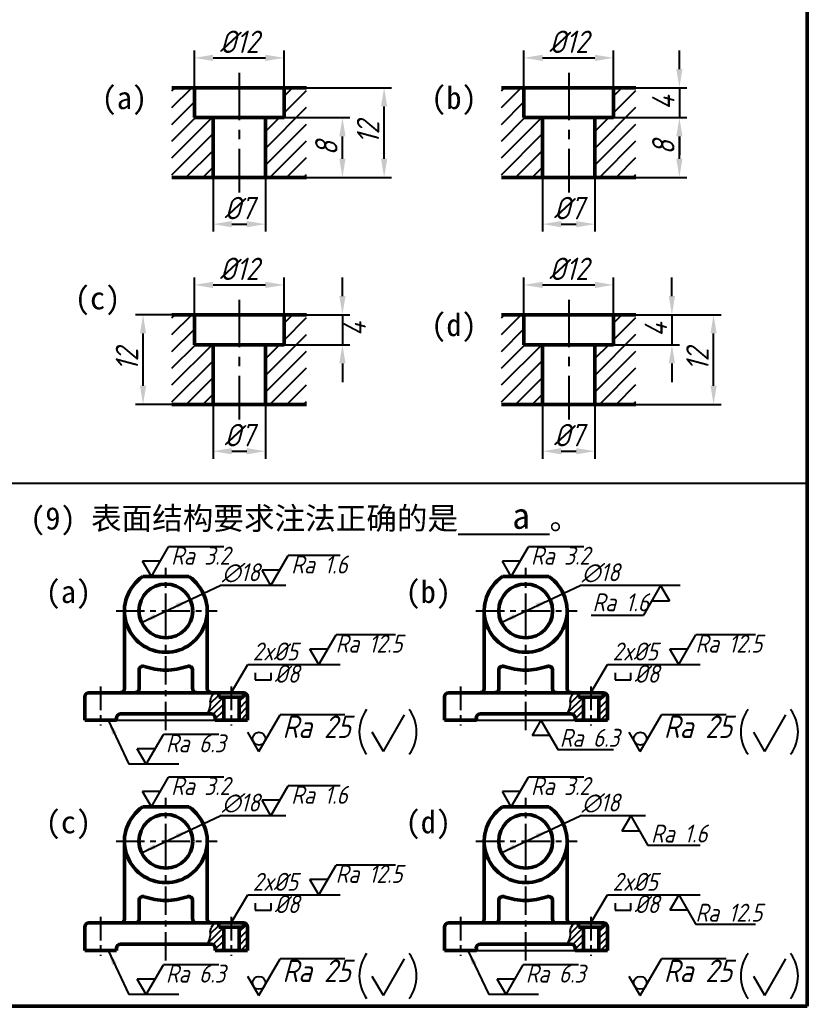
# Model space of a CAD drawing. Header units: millimetres. Extents: x 0 to 322, y 0 to 226.
# Drawn here: x 216.6 to 322, y 0 to 132 of the extents above; entities that cross this region are included whole.
import ezdxf

# ---------------------------------------------------------------- set-up
doc = ezdxf.new("R2010")
doc.units = ezdxf.units.MM
doc.header["$LTSCALE"] = 0.2
doc.header["$PDMODE"] = 33
doc.header["$PDSIZE"] = 1.5
doc.linetypes.add('CENTER', pattern=[50.8, 31.75, -6.35, 6.35, -6.35])
for name, color, linetype in [('点画线层', 7, 'CENTER'), ('答案', 1, 'Continuous'), ('细实线层', 7, 'Continuous')]:
    doc.layers.add(name, color=color, linetype=linetype)
doc.layers.add('粗实线层', color=7, linetype='Continuous', lineweight=50)
doc.styles.get("Standard").update_dxf_attribs({"font": 'gbeitc.shx', "height": 3, "bigfont": 'gbcbig.shx'})
doc.styles.add('宋体', font='SimSun.ttf', dxfattribs={"height": 3})
doc.dimstyles.new('ISO-25', dxfattribs={"dimtxt": 3, "dimasz": 2.5, "dimexe": 1, "dimexo": 0, "dimgap": 0.65, "dimtad": 1, "dimdec": 1, "dimdsep": 46, "dimtxsty": 'Standard', "dimcen": 0, "dimclrd": 256, "dimclre": 256, "dimclrt": 256, "dimadec": 0, "dimazin": 0, "dimtfac": 1, "dimtdec": 1, "dimtmove": 0, "dimatfit": 2, "dimfxl": 0, "dimlwd": -1, "dimlwe": -1, "dimarcsym": 0})

# ---------------------------------------------------------------- blocks, each defined once
blk = doc.blocks.new('*D79')
at = {"layer": 'Defpoints', "color": 0, "transparency": 16777216}
for p in [(251.99, 126.9), (239.99, 122.9), (251.99, 122.9)]:
    blk.add_point(p, dxfattribs=at)
at = {"layer": '细实线层', "transparency": 16777216}
for p, q in [((239.99, 122.9), (239.99, 127.9)), ((242.49, 126.9), (249.49, 126.9)), ((251.99, 122.9), (251.99, 127.9))]:
    blk.add_line(p, q, dxfattribs=at)
for points in [[(242.49, 127.32), (242.49, 126.48), (239.99, 126.9)], [(249.49, 127.32), (249.49, 126.48), (251.99, 126.9)]]:
    blk.add_solid(points, dxfattribs=at)
at = {"layer": '细实线层', "transparency": 16777216, "insert": (245.99, 129.05), "char_height": 3, "attachment_point": 5}
blk.add_mtext('%%C12', dxfattribs=at)
blk = doc.blocks.new('*D80')
at = {"layer": 'Defpoints', "color": 0, "transparency": 16777216}
for p in [(242.49, 110.9), (249.49, 110.9), (249.49, 104.65)]:
    blk.add_point(p, dxfattribs=at)
at = {"layer": '细实线层', "transparency": 16777216}
for p, q in [((242.49, 110.9), (242.49, 103.65)), ((249.49, 110.9), (249.49, 103.65)), ((244.99, 104.65), (246.99, 104.65))]:
    blk.add_line(p, q, dxfattribs=at)
for points in [[(244.99, 105.07), (244.99, 104.23), (242.49, 104.65)], [(246.99, 105.07), (246.99, 104.23), (249.49, 104.65)]]:
    blk.add_solid(points, dxfattribs=at)
at = {"layer": '细实线层', "transparency": 16777216, "insert": (245.99, 106.8), "char_height": 3, "attachment_point": 5}
blk.add_mtext('%%C7', dxfattribs=at)
blk = doc.blocks.new('*D81')
at = {"layer": 'Defpoints', "color": 0, "transparency": 16777216}
for p in [(251.99, 118.9), (259.8, 118.9), (254.99, 110.9)]:
    blk.add_point(p, dxfattribs=at)
at = {"layer": '细实线层', "transparency": 16777216}
for p, q in [((251.99, 118.9), (260.8, 118.9)), ((259.8, 113.4), (259.8, 116.4)), ((254.99, 110.9), (260.8, 110.9))]:
    blk.add_line(p, q, dxfattribs=at)
for points in [[(259.39, 116.4), (260.22, 116.4), (259.8, 118.9)], [(259.39, 113.4), (260.22, 113.4), (259.8, 110.9)]]:
    blk.add_solid(points, dxfattribs=at)
at = {"layer": '细实线层', "transparency": 16777216, "insert": (257.65, 114.79), "char_height": 3, "attachment_point": 5, "rotation": 90}
blk.add_mtext('8', dxfattribs=at)
blk = doc.blocks.new('*D82')
at = {"layer": 'Defpoints', "color": 0, "transparency": 16777216}
for p in [(254.99, 122.9), (265.38, 122.9), (254.99, 110.9)]:
    blk.add_point(p, dxfattribs=at)
at = {"layer": '细实线层', "transparency": 16777216}
for p, q in [((254.99, 122.9), (266.38, 122.9)), ((265.38, 113.4), (265.38, 120.4)), ((254.99, 110.9), (266.38, 110.9))]:
    blk.add_line(p, q, dxfattribs=at)
for points in [[(264.96, 120.4), (265.8, 120.4), (265.38, 122.9)], [(264.96, 113.4), (265.8, 113.4), (265.38, 110.9)]]:
    blk.add_solid(points, dxfattribs=at)
at = {"layer": '细实线层', "transparency": 16777216, "insert": (263.23, 116.9), "char_height": 3, "attachment_point": 5, "rotation": 90}
blk.add_mtext('12', dxfattribs=at)
blk = doc.blocks.new('*D83')
at = {"layer": 'Defpoints', "color": 0, "transparency": 16777216}
for p in [(296.08, 126.9), (284.08, 122.9), (296.08, 122.9)]:
    blk.add_point(p, dxfattribs=at)
at = {"layer": '细实线层', "transparency": 16777216}
for p, q in [((284.08, 122.9), (284.08, 127.9)), ((286.58, 126.9), (293.58, 126.9)), ((296.08, 122.9), (296.08, 127.9))]:
    blk.add_line(p, q, dxfattribs=at)
for points in [[(286.58, 127.32), (286.58, 126.48), (284.08, 126.9)], [(293.58, 127.32), (293.58, 126.48), (296.08, 126.9)]]:
    blk.add_solid(points, dxfattribs=at)
at = {"layer": '细实线层', "transparency": 16777216, "insert": (290.08, 129.05), "char_height": 3, "attachment_point": 5}
blk.add_mtext('%%C12', dxfattribs=at)
blk = doc.blocks.new('*D84')
at = {"layer": 'Defpoints', "color": 0, "transparency": 16777216}
for p in [(286.58, 110.9), (293.58, 110.9), (293.58, 104.65)]:
    blk.add_point(p, dxfattribs=at)
at = {"layer": '细实线层', "transparency": 16777216}
for p, q in [((286.58, 110.9), (286.58, 103.65)), ((293.58, 110.9), (293.58, 103.65)), ((289.08, 104.65), (291.08, 104.65))]:
    blk.add_line(p, q, dxfattribs=at)
for points in [[(289.08, 105.07), (289.08, 104.23), (286.58, 104.65)], [(291.08, 105.07), (291.08, 104.23), (293.58, 104.65)]]:
    blk.add_solid(points, dxfattribs=at)
at = {"layer": '细实线层', "transparency": 16777216, "insert": (290.08, 106.8), "char_height": 3, "attachment_point": 5}
blk.add_mtext('%%C7', dxfattribs=at)
blk = doc.blocks.new('*D85')
at = {"layer": 'Defpoints', "color": 0, "transparency": 16777216}
for p in [(299.08, 122.9), (296.08, 118.9), (304.89, 118.9)]:
    blk.add_point(p, dxfattribs=at)
at = {"layer": '细实线层', "transparency": 16777216}
for p, q in [((304.89, 125.4), (304.89, 127.9)), ((299.08, 122.9), (305.89, 122.9)), ((304.89, 122.9), (304.89, 118.9)), ((296.08, 118.9), (305.89, 118.9)), ((304.89, 116.4), (304.89, 113.9))]:
    blk.add_line(p, q, dxfattribs=at)
for points in [[(304.47, 125.4), (305.3, 125.4), (304.89, 122.9)], [(304.47, 116.4), (305.3, 116.4), (304.89, 118.9)]]:
    blk.add_solid(points, dxfattribs=at)
at = {"layer": '细实线层', "transparency": 16777216, "insert": (302.74, 120.9), "char_height": 3, "attachment_point": 5, "rotation": 90}
blk.add_mtext('4', dxfattribs=at)
blk = doc.blocks.new('*D86')
at = {"layer": 'Defpoints', "color": 0, "transparency": 16777216}
for p in [(296.08, 118.9), (304.89, 118.9), (299.08, 110.9)]:
    blk.add_point(p, dxfattribs=at)
at = {"layer": '细实线层', "transparency": 16777216}
for p, q in [((296.08, 118.9), (305.89, 118.9)), ((304.89, 113.4), (304.89, 116.4)), ((299.08, 110.9), (305.89, 110.9))]:
    blk.add_line(p, q, dxfattribs=at)
for points in [[(304.47, 116.4), (305.3, 116.4), (304.89, 118.9)], [(304.47, 113.4), (305.3, 113.4), (304.89, 110.9)]]:
    blk.add_solid(points, dxfattribs=at)
at = {"layer": '细实线层', "transparency": 16777216, "insert": (302.74, 114.9), "char_height": 3, "attachment_point": 5, "rotation": 90}
blk.add_mtext('8', dxfattribs=at)
blk = doc.blocks.new('*D87')
at = {"layer": 'Defpoints', "color": 0, "transparency": 16777216}
for p in [(251.99, 96.52), (239.99, 92.52), (251.99, 92.52)]:
    blk.add_point(p, dxfattribs=at)
at = {"layer": '细实线层', "transparency": 16777216}
for p, q in [((239.99, 92.52), (239.99, 97.52)), ((242.49, 96.52), (249.49, 96.52)), ((251.99, 92.52), (251.99, 97.52))]:
    blk.add_line(p, q, dxfattribs=at)
for points in [[(242.49, 96.94), (242.49, 96.1), (239.99, 96.52)], [(249.49, 96.94), (249.49, 96.1), (251.99, 96.52)]]:
    blk.add_solid(points, dxfattribs=at)
at = {"layer": '细实线层', "transparency": 16777216, "insert": (245.99, 98.67), "char_height": 3, "attachment_point": 5}
blk.add_mtext('%%C12', dxfattribs=at)
blk = doc.blocks.new('*D88')
at = {"layer": 'Defpoints', "color": 0, "transparency": 16777216}
for p in [(242.49, 80.52), (249.49, 80.52), (249.49, 74.27)]:
    blk.add_point(p, dxfattribs=at)
at = {"layer": '细实线层', "transparency": 16777216}
for p, q in [((242.49, 80.52), (242.49, 73.27)), ((249.49, 80.52), (249.49, 73.27)), ((244.99, 74.27), (246.99, 74.27))]:
    blk.add_line(p, q, dxfattribs=at)
for points in [[(244.99, 74.68), (244.99, 73.85), (242.49, 74.27)], [(246.99, 74.68), (246.99, 73.85), (249.49, 74.27)]]:
    blk.add_solid(points, dxfattribs=at)
at = {"layer": '细实线层', "transparency": 16777216, "insert": (245.99, 76.42), "char_height": 3, "attachment_point": 5}
blk.add_mtext('%%C7', dxfattribs=at)
blk = doc.blocks.new('*D89')
at = {"layer": 'Defpoints', "color": 0, "transparency": 16777216}
for p in [(233.12, 92.52), (236.99, 92.52), (236.99, 80.52)]:
    blk.add_point(p, dxfattribs=at)
at = {"layer": '细实线层', "transparency": 16777216}
for p, q in [((236.99, 92.52), (232.12, 92.52)), ((233.12, 83.02), (233.12, 90.02)), ((236.99, 80.52), (232.12, 80.52))]:
    blk.add_line(p, q, dxfattribs=at)
for points in [[(232.71, 90.02), (233.54, 90.02), (233.12, 92.52)], [(232.71, 83.02), (233.54, 83.02), (233.12, 80.52)]]:
    blk.add_solid(points, dxfattribs=at)
at = {"layer": '细实线层', "transparency": 16777216, "insert": (230.97, 86.52), "char_height": 3, "attachment_point": 5, "rotation": 90}
blk.add_mtext('12', dxfattribs=at)
blk = doc.blocks.new('*D90')
at = {"layer": 'Defpoints', "color": 0, "transparency": 16777216}
for p in [(296.08, 96.52), (284.08, 92.52), (296.08, 92.52)]:
    blk.add_point(p, dxfattribs=at)
at = {"layer": '细实线层', "transparency": 16777216}
for p, q in [((284.08, 92.52), (284.08, 97.52)), ((286.58, 96.52), (293.58, 96.52)), ((296.08, 92.52), (296.08, 97.52))]:
    blk.add_line(p, q, dxfattribs=at)
for points in [[(286.58, 96.94), (286.58, 96.1), (284.08, 96.52)], [(293.58, 96.94), (293.58, 96.1), (296.08, 96.52)]]:
    blk.add_solid(points, dxfattribs=at)
at = {"layer": '细实线层', "transparency": 16777216, "insert": (290.08, 98.67), "char_height": 3, "attachment_point": 5}
blk.add_mtext('%%C12', dxfattribs=at)
blk = doc.blocks.new('*D91')
at = {"layer": 'Defpoints', "color": 0, "transparency": 16777216}
for p in [(286.58, 80.52), (293.58, 80.52), (293.58, 74.27)]:
    blk.add_point(p, dxfattribs=at)
at = {"layer": '细实线层', "transparency": 16777216}
for p, q in [((286.58, 80.52), (286.58, 73.27)), ((293.58, 80.52), (293.58, 73.27)), ((289.08, 74.27), (291.08, 74.27))]:
    blk.add_line(p, q, dxfattribs=at)
for points in [[(289.08, 74.68), (289.08, 73.85), (286.58, 74.27)], [(291.08, 74.68), (291.08, 73.85), (293.58, 74.27)]]:
    blk.add_solid(points, dxfattribs=at)
at = {"layer": '细实线层', "transparency": 16777216, "insert": (290.08, 76.42), "char_height": 3, "attachment_point": 5}
blk.add_mtext('%%C7', dxfattribs=at)
blk = doc.blocks.new('*D92')
at = {"layer": 'Defpoints', "color": 0, "transparency": 16777216}
for p in [(299.08, 92.52), (296.08, 88.52), (303.89, 88.52)]:
    blk.add_point(p, dxfattribs=at)
at = {"layer": '细实线层', "transparency": 16777216}
for p, q in [((303.89, 95.02), (303.89, 97.52)), ((299.08, 92.52), (304.89, 92.52)), ((303.89, 92.52), (303.89, 88.52)), ((296.08, 88.52), (304.89, 88.52)), ((303.89, 86.02), (303.89, 83.52))]:
    blk.add_line(p, q, dxfattribs=at)
for points in [[(303.47, 95.02), (304.3, 95.02), (303.89, 92.52)], [(303.47, 86.02), (304.3, 86.02), (303.89, 88.52)]]:
    blk.add_solid(points, dxfattribs=at)
at = {"layer": '细实线层', "transparency": 16777216, "insert": (301.74, 90.52), "char_height": 3, "attachment_point": 5, "rotation": 90}
blk.add_mtext('4', dxfattribs=at)
blk = doc.blocks.new('*D93')
at = {"layer": 'Defpoints', "color": 0, "transparency": 16777216}
for p in [(299.08, 92.52), (309.46, 92.52), (299.08, 80.52)]:
    blk.add_point(p, dxfattribs=at)
at = {"layer": '细实线层', "transparency": 16777216}
for p, q in [((299.08, 92.52), (310.46, 92.52)), ((309.46, 83.02), (309.46, 90.02)), ((299.08, 80.52), (310.46, 80.52))]:
    blk.add_line(p, q, dxfattribs=at)
for points in [[(309.05, 90.02), (309.88, 90.02), (309.46, 92.52)], [(309.05, 83.02), (309.88, 83.02), (309.46, 80.52)]]:
    blk.add_solid(points, dxfattribs=at)
at = {"layer": '细实线层', "transparency": 16777216, "insert": (307.31, 86.52), "char_height": 3, "attachment_point": 5, "rotation": 90}
blk.add_mtext('12', dxfattribs=at)

msp = doc.modelspace()

# ---------------------------------------------------------------- hatches: boundary and pattern name
at = {"layer": '细实线层'}
h = msp.add_hatch(dxfattribs=at)
h.set_pattern_fill('ANSI31', color=256, scale=0.5, style=0)
h.paths.add_polyline_path([(242.49, 118.9), (239.99, 118.9), (239.99, 122.9), (236.99, 122.9), (236.99, 110.9), (242.49, 110.9)])
h.paths.add_polyline_path([(254.99, 122.9), (251.99, 122.9), (251.99, 118.9), (249.49, 118.9), (249.49, 110.9), (254.99, 110.9)])
h = msp.add_hatch(dxfattribs=at)
h.set_pattern_fill('ANSI31', color=256, scale=0.5, style=0)
h.set_pattern_definition([(45, (44.0853, 0), (-1.122532, 1.122532), [])])
h.paths.add_polyline_path([(286.58, 118.9), (284.08, 118.9), (284.08, 122.9), (281.08, 122.9), (281.08, 110.9), (286.58, 110.9)])
h.paths.add_polyline_path([(299.08, 122.9), (296.08, 122.9), (296.08, 118.9), (293.58, 118.9), (293.58, 110.9), (299.08, 110.9)])
h = msp.add_hatch(dxfattribs=at)
h.set_pattern_fill('ANSI31', color=256, scale=0.5, style=0)
h.set_pattern_definition([(45, (0, -30.3822), (-1.122532, 1.122532), [])])
h.paths.add_polyline_path([(242.49, 88.52), (239.99, 88.52), (239.99, 92.52), (236.99, 92.52), (236.99, 80.52), (242.49, 80.52)])
h.paths.add_polyline_path([(254.99, 92.52), (251.99, 92.52), (251.99, 88.52), (249.49, 88.52), (249.49, 80.52), (254.99, 80.52)])
h = msp.add_hatch(dxfattribs=at)
h.set_pattern_fill('ANSI31', color=256, scale=0.5, style=0)
h.set_pattern_definition([(45, (44.0853, -30.3822), (-1.122532, 1.122532), [])])
h.paths.add_polyline_path([(286.58, 88.52), (284.08, 88.52), (284.08, 92.52), (281.08, 92.52), (281.08, 80.52), (286.58, 80.52)])
h.paths.add_polyline_path([(299.08, 92.52), (296.08, 92.52), (296.08, 88.52), (293.58, 88.52), (293.58, 80.52), (299.08, 80.52)])
h = msp.add_hatch(dxfattribs=at)
h.set_pattern_fill('ANSI31', color=256, scale=0.2, style=0)
h.set_pattern_definition([(45, (49.99885, 17.1987), (-0.4490128, 0.4490128), [])])
h.paths.add_polyline_path([(243.91, 41.38), (243.25, 41.38), (243.25, 41.96), (242.63, 41.96), (242.22, 41.37), (242.12, 40.75), (242.12, 40.28), (242.02, 39.9), (241.74, 39.13), (242.23, 39.13, -0.414214), (242.78, 38.58), (242.78, 38.28), (243.91, 38.28)])
h.paths.add_polyline_path([(247.12, 41.43, 0.414214), (246.59, 41.96), (246.55, 41.96), (246.55, 41.38), (245.98, 41.38), (245.98, 38.28), (247.12, 38.28)])
h = msp.add_hatch(dxfattribs=at)
h.set_pattern_fill('ANSI31', color=256, scale=0.2, style=0)
h.set_pattern_definition([(45, (98.14765, 17.1987), (-0.4490128, 0.4490128), [])])
h.paths.add_polyline_path([(292.06, 41.38), (291.39, 41.38), (291.39, 41.96), (290.78, 41.96), (290.37, 41.37), (290.27, 40.75), (290.27, 40.28), (290.17, 39.9), (289.89, 39.13), (290.38, 39.13, -0.414214), (290.93, 38.58), (290.93, 38.28), (292.06, 38.28)])
h.paths.add_polyline_path([(295.27, 41.43, 0.414214), (294.74, 41.96), (294.69, 41.96), (294.69, 41.38), (294.13, 41.38), (294.13, 38.28), (295.27, 38.28)])
h = msp.add_hatch(dxfattribs=at)
h.set_pattern_fill('ANSI31', color=256, scale=0.2, style=0)
h.set_pattern_definition([(45, (49.99885, -13.61404), (-0.4490128, 0.4490128), [])])
h.paths.add_polyline_path([(243.91, 10.57), (243.25, 10.57), (243.25, 11.15), (242.63, 11.15), (242.22, 10.56), (242.12, 9.94), (242.12, 9.47), (242.02, 9.09), (241.74, 8.32), (242.23, 8.32, -0.414214), (242.78, 7.77), (242.78, 7.47), (243.91, 7.47)])
h.paths.add_polyline_path([(247.12, 10.62, 0.414214), (246.59, 11.15), (246.55, 11.15), (246.55, 10.57), (245.98, 10.57), (245.98, 7.47), (247.12, 7.47)])
h = msp.add_hatch(dxfattribs=at)
h.set_pattern_fill('ANSI31', color=256, scale=0.2, style=0)
h.set_pattern_definition([(45, (98.14765, -13.61404), (-0.4490128, 0.4490128), [])])
h.paths.add_polyline_path([(292.06, 10.57), (291.39, 10.57), (291.39, 11.15), (290.78, 11.15), (290.37, 10.56), (290.27, 9.94), (290.27, 9.47), (290.17, 9.09), (289.89, 8.32), (290.38, 8.32, -0.414214), (290.93, 7.77), (290.93, 7.47), (292.06, 7.47)])
h.paths.add_polyline_path([(295.27, 10.62, 0.414214), (294.74, 11.15), (294.69, 11.15), (294.69, 10.57), (294.13, 10.57), (294.13, 7.47), (295.27, 7.47)])

# ---------------------------------------------------------------- linework, layer by layer
at = {"lineweight": 50}
for p, q in [((322, 0), (322, 226)), ((0, 0), (322, 0))]:
    msp.add_line(p, q, dxfattribs=at)
msp.add_line((0, 70), (322, 70))
at = {"layer": '点画线层'}
for p, q in [((245.99, 124.9), (245.99, 108.9)), ((290.08, 124.9), (290.08, 108.9)), ((245.99, 94.52), (245.99, 78.52)), ((290.08, 94.52), (290.08, 78.52))]:
    msp.add_line(p, q, dxfattribs=at)
at = {"layer": '点画线层', "ltscale": 0.6}
for p, q in [((236.17, 51.41), (236.17, 58.68)), ((284.32, 51.41), (284.32, 58.68)), ((229.52, 52.9), (243.04, 52.9)), ((277.67, 52.9), (291.19, 52.9)), ((236.17, 36.94), (236.17, 51.41)), ((284.32, 36.94), (284.32, 51.41)), ((236.17, 20.6), (236.17, 27.87)), ((284.32, 20.6), (284.32, 27.87)), ((229.52, 22.08), (243.04, 22.08)), ((277.67, 22.08), (291.19, 22.08)), ((236.17, 6.12), (236.17, 20.6)), ((284.32, 6.12), (284.32, 20.6))]:
    msp.add_line(p, q, dxfattribs=at)
at = {"layer": '点画线层', "ltscale": 0.5}
for p, q in [((227.45, 42.78), (227.45, 37.58)), ((244.9, 42.78), (244.9, 37.58)), ((275.59, 42.78), (275.59, 37.58)), ((293.05, 42.78), (293.05, 37.58)), ((227.45, 11.97), (227.45, 6.76)), ((244.9, 11.97), (244.9, 6.76)), ((275.59, 11.97), (275.59, 6.76)), ((293.05, 11.97), (293.05, 6.76))]:
    msp.add_line(p, q, dxfattribs=at)
at = {"layer": '粗实线层'}
for p, q in [((236.99, 122.9), (254.99, 122.9)), ((239.99, 118.9), (239.99, 122.9)), ((251.99, 118.9), (251.99, 122.9)), ((281.08, 122.9), (299.08, 122.9)), ((284.08, 118.9), (284.08, 122.9)), ((296.08, 118.9), (296.08, 122.9)), ((239.99, 118.9), (251.99, 118.9)), ((242.49, 118.9), (242.49, 110.9)), ((249.49, 118.9), (249.49, 110.9)), ((284.08, 118.9), (296.08, 118.9)), ((286.58, 118.9), (286.58, 110.9)), ((293.58, 118.9), (293.58, 110.9)), ((236.99, 110.9), (254.99, 110.9)), ((281.08, 110.9), (299.08, 110.9)), ((236.99, 92.52), (254.99, 92.52)), ((239.99, 88.52), (239.99, 92.52)), ((251.99, 88.52), (251.99, 92.52)), ((281.08, 92.52), (299.08, 92.52)), ((284.08, 88.52), (284.08, 92.52)), ((296.08, 88.52), (296.08, 92.52)), ((239.99, 88.52), (251.99, 88.52)), ((242.49, 88.52), (242.49, 80.52)), ((249.49, 88.52), (249.49, 80.52)), ((284.08, 88.52), (296.08, 88.52)), ((286.58, 88.52), (286.58, 80.52)), ((293.58, 88.52), (293.58, 80.52)), ((236.99, 80.52), (254.99, 80.52)), ((281.08, 80.52), (299.08, 80.52)), ((233.08, 57.49), (239.27, 57.49)), ((281.23, 57.49), (287.42, 57.49)), ((230.63, 52.9), (230.63, 42.49)), ((241.72, 52.9), (241.72, 42.49)), ((278.78, 52.9), (278.78, 42.49)), ((289.86, 52.9), (289.86, 42.49)), ((232.59, 42.49), (232.59, 44.98)), ((239.76, 42.49), (239.76, 44.98)), ((280.74, 42.49), (280.74, 44.98)), ((287.91, 42.49), (287.91, 44.98)), ((225.32, 41.41), (225.32, 38.28)), ((225.87, 41.96), (230.1, 41.96)), ((230.08, 41.96), (232.06, 41.96)), ((232.06, 41.96), (242.24, 41.96)), ((242.24, 41.96), (246.59, 41.96)), ((243.25, 41.96), (246.55, 41.96)), ((243.25, 41.96), (243.25, 41.38)), ((243.25, 41.38), (246.55, 41.38)), ((243.91, 38.28), (243.91, 41.38)), ((245.98, 41.38), (245.98, 38.28)), ((246.55, 41.38), (246.55, 41.96)), ((247.12, 38.28), (247.12, 41.43)), ((273.47, 41.41), (273.47, 38.28)), ((274.02, 41.96), (278.25, 41.96)), ((278.23, 41.96), (280.21, 41.96)), ((280.21, 41.96), (290.39, 41.96)), ((290.39, 41.96), (294.74, 41.96)), ((291.39, 41.96), (291.39, 41.38)), ((291.39, 41.38), (294.69, 41.38)), ((291.4, 41.96), (294.7, 41.96)), ((292.06, 38.28), (292.06, 41.38)), ((294.13, 41.38), (294.13, 38.28)), ((294.69, 41.38), (294.69, 41.96)), ((295.27, 38.28), (295.27, 41.43)), ((225.32, 38.28), (229.57, 38.28)), ((229.57, 38.58), (229.57, 38.28)), ((230.12, 39.13), (236.17, 39.13)), ((242.23, 39.13), (236.17, 39.13)), ((242.78, 38.58), (242.78, 38.28)), ((242.78, 38.28), (247.12, 38.28)), ((245.98, 38.28), (243.91, 38.28)), ((273.47, 38.28), (277.72, 38.28)), ((277.72, 38.58), (277.72, 38.28)), ((278.26, 39.13), (284.32, 39.13)), ((290.38, 39.13), (284.32, 39.13)), ((290.93, 38.58), (290.93, 38.28)), ((290.93, 38.28), (295.27, 38.28)), ((294.13, 38.28), (292.06, 38.28)), ((233.08, 26.68), (239.27, 26.68)), ((281.23, 26.68), (287.42, 26.68)), ((230.63, 22.08), (230.63, 11.67)), ((241.72, 22.08), (241.72, 11.67)), ((278.78, 22.08), (278.78, 11.67)), ((289.86, 22.08), (289.86, 11.67)), ((232.59, 11.67), (232.59, 14.17)), ((239.76, 11.67), (239.76, 14.17)), ((280.74, 11.67), (280.74, 14.17)), ((287.91, 11.67), (287.91, 14.17)), ((225.32, 10.6), (225.32, 7.47)), ((225.87, 11.15), (230.1, 11.15)), ((230.08, 11.15), (232.06, 11.15)), ((232.06, 11.15), (242.24, 11.15)), ((242.24, 11.15), (246.59, 11.15)), ((243.25, 11.15), (246.55, 11.15)), ((243.25, 11.15), (243.25, 10.57)), ((243.25, 10.57), (246.55, 10.57)), ((243.91, 7.47), (243.91, 10.57)), ((245.98, 10.57), (245.98, 7.47)), ((246.55, 10.57), (246.55, 11.15)), ((247.12, 7.47), (247.12, 10.62)), ((273.47, 10.6), (273.47, 7.47)), ((274.02, 11.15), (278.25, 11.15)), ((278.23, 11.15), (280.21, 11.15)), ((280.21, 11.15), (290.39, 11.15)), ((290.39, 11.15), (294.74, 11.15)), ((291.39, 11.15), (291.39, 10.57)), ((291.39, 10.57), (294.69, 10.57)), ((291.4, 11.15), (294.7, 11.15)), ((292.06, 7.47), (292.06, 10.57)), ((294.13, 10.57), (294.13, 7.47)), ((294.69, 10.57), (294.69, 11.15)), ((295.27, 7.47), (295.27, 10.62)), ((230.12, 8.32), (236.17, 8.32)), ((242.23, 8.32), (236.17, 8.32)), ((278.26, 8.32), (284.32, 8.32)), ((290.38, 8.32), (284.32, 8.32)), ((225.32, 7.47), (229.57, 7.47)), ((229.57, 7.77), (229.57, 7.47)), ((242.78, 7.77), (242.78, 7.47)), ((242.78, 7.47), (247.12, 7.47)), ((245.98, 7.47), (243.91, 7.47)), ((273.47, 7.47), (277.72, 7.47)), ((277.72, 7.77), (277.72, 7.47)), ((290.93, 7.77), (290.93, 7.47)), ((290.93, 7.47), (295.27, 7.47)), ((294.13, 7.47), (292.06, 7.47))]:
    msp.add_line(p, q, dxfattribs=at)
for centre in [(236.17, 52.9), (284.32, 52.9), (236.17, 22.08), (284.32, 22.08)]:
    msp.add_circle(centre, 3.6, dxfattribs=at)
for centre, radius, start, end in [((236.17, 52.9), 5.54, 123.9597, 56.0403), ((284.32, 52.9), 5.54, 123.9597, 56.0403), ((233.11, 44.98), 0.527, 70.1133, 180), ((236.22, 53.57), 8.6, 250.1133, 269.6857), ((236.13, 53.57), 8.6, 270.3143, 289.8867), ((239.23, 44.98), 0.527, 0, 109.8867), ((281.26, 44.98), 0.527, 70.1133, 180), ((284.37, 53.57), 8.6, 250.1133, 269.6857), ((284.27, 53.57), 8.6, 270.3143, 289.8867), ((287.38, 44.98), 0.527, 0, 109.8867), ((230.1, 42.49), 0.527, 270, 0), ((232.06, 42.49), 0.527, 270, 0), ((240.29, 42.49), 0.527, 180, 270), ((242.24, 42.49), 0.527, 180, 270), ((278.25, 42.49), 0.527, 270, 0), ((280.21, 42.49), 0.527, 270, 0), ((288.43, 42.49), 0.527, 180, 270), ((290.39, 42.49), 0.527, 180, 270), ((225.87, 41.41), 0.547, 90, 180), ((246.59, 41.43), 0.527, 0, 90), ((274.02, 41.41), 0.547, 90, 180), ((294.74, 41.43), 0.527, 0, 90), ((230.12, 38.58), 0.547, 90, 180), ((242.23, 38.58), 0.547, 360, 90), ((278.26, 38.58), 0.547, 90, 180), ((290.38, 38.58), 0.547, 360, 90), ((236.17, 22.08), 5.54, 123.9597, 56.0403), ((284.32, 22.08), 5.54, 123.9597, 56.0403), ((233.11, 14.17), 0.527, 70.1133, 180), ((236.22, 22.75), 8.6, 250.1133, 269.6857), ((236.13, 22.75), 8.6, 270.3143, 289.8867), ((239.23, 14.17), 0.527, 0, 109.8867), ((281.26, 14.17), 0.527, 70.1133, 180), ((284.37, 22.75), 8.6, 250.1133, 269.6857), ((284.27, 22.75), 8.6, 270.3143, 289.8867), ((287.38, 14.17), 0.527, 0, 109.8867), ((225.87, 10.6), 0.547, 90, 180), ((230.1, 11.67), 0.527, 270, 0), ((232.06, 11.67), 0.527, 270, 0), ((240.29, 11.67), 0.527, 180, 270), ((242.24, 11.67), 0.527, 180, 270), ((246.59, 10.62), 0.527, 0, 90), ((274.02, 10.6), 0.547, 90, 180), ((278.25, 11.67), 0.527, 270, 0), ((280.21, 11.67), 0.527, 270, 0), ((288.43, 11.67), 0.527, 180, 270), ((290.39, 11.67), 0.527, 180, 270), ((294.74, 10.62), 0.527, 0, 90), ((230.12, 7.77), 0.547, 90, 180), ((242.23, 7.77), 0.547, 360, 90), ((278.26, 7.77), 0.547, 90, 180), ((290.38, 7.77), 0.547, 360, 90)]:
    msp.add_arc(centre, radius, start, end, dxfattribs=at)
at = {"layer": '细实线层'}
for p, q in [((259.8, 95.02), (259.8, 97.52)), ((254.99, 92.52), (260.8, 92.52)), ((259.8, 92.52), (259.8, 88.52)), ((251.99, 88.52), (260.8, 88.52)), ((259.8, 86.02), (259.8, 83.52)), ((234.24, 57.49), (236.54, 61.48)), ((243.95, 61.48), (236.54, 61.48)), ((282.39, 57.49), (284.69, 61.48)), ((292.1, 61.48), (284.69, 61.48)), ((235.43, 59.55), (233.05, 59.55)), ((234.24, 57.49), (233.05, 59.55)), ((250.23, 56.31), (252.53, 60.3)), ((259.52, 60.3), (252.53, 60.3)), ((283.58, 59.55), (281.2, 59.55)), ((282.39, 57.49), (281.2, 59.55)), ((251.42, 58.37), (249.04, 58.37)), ((250.23, 56.31), (249.04, 58.37)), ((232.92, 51.36), (243.44, 56.31)), ((252.21, 56.31), (243.44, 56.31)), ((281.06, 51.36), (291.59, 56.31)), ((304.99, 56.31), (291.59, 56.31)), ((302.37, 56.31), (300.07, 52.33)), ((302.37, 56.31), (303.56, 54.25)), ((301.18, 54.25), (303.56, 54.25)), ((293.08, 52.33), (300.07, 52.33)), ((256.65, 45.73), (258.95, 49.71)), ((266.92, 49.71), (258.95, 49.71)), ((304.8, 45.73), (307.09, 49.71)), ((315.07, 49.71), (307.09, 49.71)), ((257.84, 47.79), (255.46, 47.79)), ((256.65, 45.73), (255.46, 47.79)), ((305.98, 47.79), (303.61, 47.79)), ((304.8, 45.73), (303.61, 47.79)), ((244.9, 41.96), (247.14, 45.73)), ((247.14, 45.73), (259.51, 45.73)), ((293.05, 41.96), (295.29, 45.73)), ((295.29, 45.73), (307.66, 45.73)), ((248.14, 44.6), (248.14, 43.66)), ((248.14, 43.66), (250.25, 43.66)), ((250.25, 43.66), (250.25, 44.6)), ((296.29, 44.6), (296.29, 43.66)), ((296.29, 43.66), (298.4, 43.66)), ((298.4, 43.66), (298.4, 44.6)), ((242.12, 40.75), (242.22, 41.37)), ((242.63, 41.96), (242.22, 41.37)), ((290.27, 40.75), (290.37, 41.37)), ((290.78, 41.96), (290.37, 41.37)), ((242.02, 39.9), (241.74, 39.13)), ((242.12, 40.28), (242.02, 39.9)), ((242.12, 40.75), (242.12, 40.28)), ((290.17, 39.9), (289.89, 39.13)), ((290.27, 40.28), (290.17, 39.9)), ((290.27, 40.75), (290.27, 40.28)), ((228.45, 38.28), (231.22, 32.39)), ((229.57, 38.28), (242.78, 38.28)), ((248.63, 34.08), (251.46, 38.99)), ((260.14, 38.99), (251.46, 38.99)), ((265.29, 34.08), (268.12, 38.99)), ((277.72, 38.28), (290.93, 38.28)), ((286.37, 38.28), (285.18, 36.22)), ((286.37, 38.28), (288.67, 34.3)), ((299.65, 34.08), (302.49, 38.99)), ((311.17, 38.99), (302.49, 38.99)), ((316.32, 34.08), (319.15, 38.99)), ((233.54, 32.39), (235.84, 36.37)), ((243.26, 36.37), (235.84, 36.37)), ((248.63, 34.08), (247.14, 36.66)), ((265.29, 34.08), (263.8, 36.66)), ((287.56, 36.22), (285.18, 36.22)), ((299.65, 34.08), (298.17, 36.66)), ((316.32, 34.08), (314.83, 36.66)), ((234.73, 34.45), (232.35, 34.45)), ((233.54, 32.39), (232.35, 34.45)), ((296.08, 34.3), (288.67, 34.3)), ((237.9, 32.39), (231.22, 32.39)), ((234.24, 26.68), (236.54, 30.66)), ((243.95, 30.66), (236.54, 30.66)), ((282.39, 26.68), (284.69, 30.66)), ((292.1, 30.66), (284.69, 30.66)), ((250.23, 25.5), (252.53, 29.48)), ((259.52, 29.48), (252.53, 29.48)), ((235.43, 28.74), (233.05, 28.74)), ((234.24, 26.68), (233.05, 28.74)), ((283.58, 28.74), (281.2, 28.74)), ((282.39, 26.68), (281.2, 28.74)), ((251.42, 27.56), (249.04, 27.56)), ((250.23, 25.5), (249.04, 27.56)), ((232.92, 20.55), (243.44, 25.5)), ((252.21, 25.5), (243.44, 25.5)), ((281.06, 20.55), (291.59, 25.5)), ((300.36, 25.5), (291.59, 25.5)), ((298.38, 25.5), (297.19, 23.44)), ((298.38, 25.5), (300.68, 21.52)), ((299.57, 23.44), (297.19, 23.44)), ((307.67, 21.52), (300.68, 21.52)), ((256.65, 14.92), (258.95, 18.9)), ((266.92, 18.9), (258.95, 18.9)), ((257.84, 16.98), (255.46, 16.98)), ((256.65, 14.92), (255.46, 16.98)), ((244.9, 11.15), (247.14, 14.92)), ((247.14, 14.92), (259.51, 14.92)), ((293.05, 11.15), (295.29, 14.92)), ((295.29, 14.92), (307.66, 14.92)), ((304.8, 14.92), (303.61, 12.86)), ((304.8, 14.92), (307.09, 10.93)), ((248.14, 13.79), (248.14, 12.85)), ((250.25, 12.85), (250.25, 13.79)), ((296.29, 13.79), (296.29, 12.85)), ((298.4, 12.85), (298.4, 13.79)), ((248.14, 12.85), (250.25, 12.85)), ((296.29, 12.85), (298.4, 12.85)), ((305.98, 12.86), (303.61, 12.86)), ((242.63, 11.15), (242.22, 10.56)), ((290.78, 11.15), (290.37, 10.56)), ((315.07, 10.93), (307.09, 10.93)), ((242.12, 9.47), (242.02, 9.09)), ((242.12, 9.94), (242.22, 10.56)), ((242.12, 9.94), (242.12, 9.47)), ((290.27, 9.47), (290.17, 9.09)), ((290.27, 9.94), (290.37, 10.56)), ((290.27, 9.94), (290.27, 9.47)), ((242.02, 9.09), (241.74, 8.32)), ((290.17, 9.09), (289.89, 8.32)), ((228.45, 7.47), (231.22, 1.58)), ((276.6, 7.47), (279.37, 1.58)), ((277.72, 7.47), (290.93, 7.47)), ((233.54, 1.58), (235.84, 5.56)), ((243.26, 5.56), (235.84, 5.56)), ((248.63, 1.42), (251.46, 6.33)), ((260.14, 6.33), (251.46, 6.33)), ((265.29, 1.42), (268.12, 6.33)), ((281.69, 1.58), (283.99, 5.56)), ((291.4, 5.56), (283.99, 5.56)), ((299.65, 1.42), (302.49, 6.33)), ((311.17, 6.33), (302.49, 6.33)), ((316.32, 1.42), (319.15, 6.33)), ((248.63, 1.42), (247.14, 4)), ((265.29, 1.42), (263.8, 4)), ((299.65, 1.42), (298.17, 4)), ((316.32, 1.42), (314.83, 4)), ((234.73, 3.64), (232.35, 3.64)), ((233.54, 1.58), (232.35, 3.64)), ((282.88, 3.64), (280.5, 3.64)), ((281.69, 1.58), (280.5, 3.64)), ((237.9, 1.58), (231.22, 1.58)), ((286.05, 1.58), (279.37, 1.58))]:
    msp.add_line(p, q, dxfattribs=at)
for centre in [(248.63, 35.8), (299.65, 35.8), (248.63, 3.14), (299.65, 3.14)]:
    msp.add_circle(centre, 0.859, dxfattribs=at)
for centre, start, end in [((267.12, 36.71), 143.6615, 216.3385), ((264.67, 36.71), 323.6615, 36.3385), ((318.15, 36.71), 143.6615, 216.3385), ((315.7, 36.71), 323.6615, 36.3385), ((267.12, 4.05), 143.6615, 216.3385), ((264.67, 4.05), 323.6615, 36.3385), ((318.15, 4.05), 143.6615, 216.3385), ((315.7, 4.05), 323.6615, 36.3385)]:
    msp.add_arc(centre, 5.06, start, end, dxfattribs=at)
for points in [[(259.39, 95.02), (260.22, 95.02), (259.8, 92.52)], [(259.39, 86.02), (260.22, 86.02), (259.8, 88.52)], [(237.48, 53.88), (237.76, 53.28), (239.43, 54.43)], [(285.63, 53.88), (285.91, 53.28), (287.58, 54.43)], [(234.58, 52.52), (234.87, 51.91), (232.92, 51.36)], [(282.73, 52.52), (283.02, 51.91), (281.06, 51.36)], [(229.6, 36.62), (229, 36.33), (228.45, 38.28)], [(237.48, 23.07), (237.76, 22.46), (239.43, 23.62)], [(285.63, 23.07), (285.91, 22.46), (287.58, 23.62)], [(234.58, 21.7), (234.87, 21.1), (232.92, 20.55)], [(282.73, 21.7), (283.02, 21.1), (281.06, 20.55)], [(229.6, 5.8), (229, 5.52), (228.45, 7.47)], [(277.75, 5.8), (277.15, 5.52), (276.6, 7.47)]]:
    msp.add_solid(points, dxfattribs=at)

# ---------------------------------------------------------------- texts
at = {"style": '宋体'}
msp.add_text('(9) 表面结构要求注法正确的是%%U      %%U。', height=3, dxfattribs=at).set_placement((218, 63.79))
at = {"layer": '答案', "style": '宋体'}
msp.add_text('a', height=3.5, dxfattribs=at).set_placement((282.52, 63.89))
at = {"layer": '细实线层', "style": '宋体'}
for s, p in [('(a)', (227.57, 120.05)), ('(b)', (271.66, 120.05)), ('(c)', (223.98, 93.26)), ('(d)', (271.66, 89.67)), ('(a)', (220.08, 53.96)), ('(b)', (268.23, 53.96)), ('(c)', (220.08, 23.15)), ('(d)', (268.23, 23.15))]:
    msp.add_text(s, height=3, dxfattribs=at).set_placement(p)
at = {"layer": '细实线层'}
msp.add_text('4', height=3, rotation=90, dxfattribs=at).set_placement((262.95, 89.64))
for s, height, p in [('Ra 3.2', 2.4, (236.88, 59.09)), ('Ra 3.2', 2.4, (285.03, 59.09)), ('Ra 1.6', 2.4, (252.95, 57.91)), ('Ra 1.6', 2.4, (293.26, 52.85)), ('Ra 12.5', 2.4, (258.89, 47.32)), ('Ra 12.5', 2.4, (307.04, 47.32)), ('2x%%C5', 2.4, (247.8, 46.27)), ('2x%%C5', 2.4, (295.95, 46.27)), ('%%C8', 2.4, (250.72, 43.29)), ('%%C8', 2.4, (298.87, 43.29)), ('Ra 25', 3, (251.78, 35.9)), ('Ra 25', 3, (302.81, 35.9)), ('Ra 6.3', 2.4, (288.89, 34.72)), ('Ra 6.3', 2.4, (236.18, 33.98)), ('Ra 3.2', 2.4, (236.88, 28.27)), ('Ra 3.2', 2.4, (285.03, 28.27)), ('Ra 1.6', 2.4, (252.95, 27.09)), ('Ra 1.6', 2.4, (301.1, 21.91)), ('Ra 12.5', 2.4, (258.89, 16.51)), ('2x%%C5', 2.4, (247.8, 15.45)), ('2x%%C5', 2.4, (295.95, 15.45)), ('%%C8', 2.4, (250.72, 12.47)), ('%%C8', 2.4, (298.87, 12.47)), ('Ra 12.5', 2.4, (307.04, 11.32)), ('Ra 6.3', 2.4, (236.18, 3.17)), ('Ra 25', 3, (251.78, 3.24)), ('Ra 6.3', 2.4, (284.33, 3.17)), ('Ra 25', 3, (302.81, 3.24))]:
    msp.add_text(s, height=height, dxfattribs=at).set_placement(p)
at = {"layer": '细实线层', "char_height": 2.4, "attachment_point": 5}
for insert in [(246.21, 57.99), (294.36, 57.99), (246.21, 27.18), (294.36, 27.18)]:
    msp.add_mtext('∅18', dxfattribs=dict(at, insert=insert))

# ---------------------------------------------------------------- dimensions: what is measured, and where the dimension line sits
at = {"layer": '细实线层'}
for base, p1, p2, text, picture, middle in [((251.99, 126.9), (239.99, 122.9), (251.99, 122.9), '%%C12', '*D79', (245.99, 129.05)), ((296.08, 126.9), (284.08, 122.9), (296.08, 122.9), '%%C12', '*D83', (290.08, 129.05)), ((249.49, 104.65), (242.49, 110.9), (249.49, 110.9), '%%C7', '*D80', (245.99, 106.8)), ((293.58, 104.65), (286.58, 110.9), (293.58, 110.9), '%%C7', '*D84', (290.08, 106.8)), ((251.99, 96.52), (239.99, 92.52), (251.99, 92.52), '%%C12', '*D87', (245.99, 98.67)), ((296.08, 96.52), (284.08, 92.52), (296.08, 92.52), '%%C12', '*D90', (290.08, 98.67)), ((249.49, 74.27), (242.49, 80.52), (249.49, 80.52), '%%C7', '*D88', (245.99, 76.42)), ((293.58, 74.27), (286.58, 80.52), (293.58, 80.52), '%%C7', '*D91', (290.08, 76.42))]:
    dim = msp.add_linear_dim(base=base, p1=p1, p2=p2, text=text, dimstyle='ISO-25', dxfattribs=at)
    dim.commit()
    dim.dimension.update_dxf_attribs({"geometry": picture, "text_midpoint": middle})
for base, p1, p2, picture, middle in [((304.89, 118.9), (299.08, 122.9), (296.08, 118.9), '*D85', (304.89, 120.9)), ((259.8, 118.9), (254.99, 110.9), (251.99, 118.9), '*D81', (259.8, 114.79)), ((303.89, 88.52), (299.08, 92.52), (296.08, 88.52), '*D92', (303.89, 90.52))]:
    dim = msp.add_linear_dim(base=base, p1=p1, p2=p2, angle=90, dimstyle='ISO-25', dxfattribs=at)
    dim.commit()
    dim.dimension.update_dxf_attribs({"geometry": picture, "text_midpoint": middle, "dimtype": 160})
for base, p1, p2, picture, middle in [((265.38, 122.9), (254.99, 110.9), (254.99, 122.9), '*D82', (263.23, 116.9)), ((304.89, 118.9), (299.08, 110.9), (296.08, 118.9), '*D86', (302.74, 114.9)), ((233.12, 92.52), (236.99, 80.52), (236.99, 92.52), '*D89', (230.97, 86.52)), ((309.46, 92.52), (299.08, 80.52), (299.08, 92.52), '*D93', (307.31, 86.52))]:
    dim = msp.add_linear_dim(base=base, p1=p1, p2=p2, angle=90, dimstyle='ISO-25', dxfattribs=at)
    dim.commit()
    dim.dimension.update_dxf_attribs({"geometry": picture, "text_midpoint": middle})

doc.saveas('drawing.dxf')
